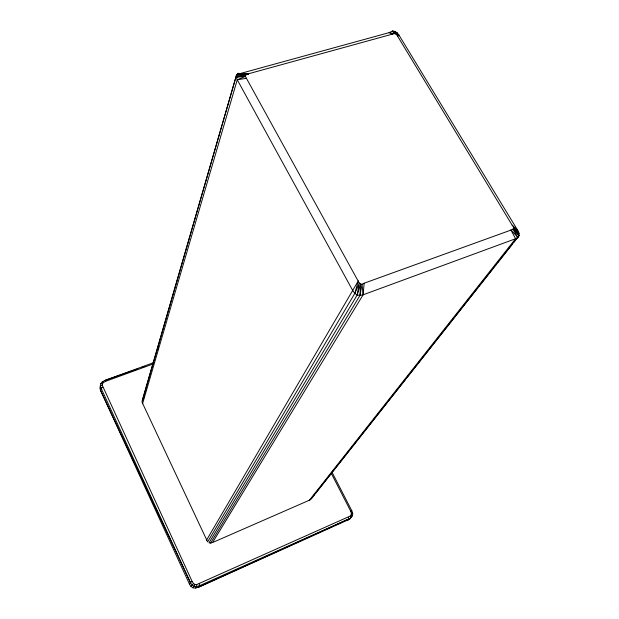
<?xml version="1.0" encoding="UTF-8"?>
<svg xmlns="http://www.w3.org/2000/svg" width="619" height="619" viewBox="0 0 619 619"><rect width="100%" height="100%" fill="white"/><g stroke="black" fill="none" stroke-linecap="round" stroke-linejoin="round"><path stroke-width="0.93" d="M331.18 473.156L350.609 510.992L351.36 513.19L351.221 514.729L350.331 516.006L196.687 584.576L196.618 586.541L195.65 588.05L193.113 587.833L191.039 586.51L189.437 584.073L100.588 390.504L99.914 388.02L100.804 383.548L102.321 381.822L104.897 380.406L153.814 362.579M364.158 283.208L362.061 284.237L360.567 284.005L357.194 295L208.998 542.848L210.653 543.064L359.956 295.472L360.567 284.005L359.299 283.123L245.379 76.416L246.277 74.388L394.218 33.635L395.533 33.883L396.663 34.649L512.153 225.177L519.039 233.286L519.086 235.599L310.637 499.665L212.58 542.538L363.098 294.806L364.158 283.208L512.981 229.355L513.584 227.134L517.794 230.5L519.039 233.286L513.631 228.388L519.086 235.599L513.7 242.416M331.939 472.08L351.816 510.768L352.706 513.36L352.505 515.588L349.588 519.194L198.653 587.16L195.65 588.05M519.086 235.599L512.981 229.355L517.933 237.417L515.565 238.756L363.098 294.806L359.956 295.472L357.194 295L359.299 283.123L354.811 293.406L207.62 541.888L141.991 402.071L236.528 75.015L237.967 73.382L248.552 73.978L237.967 73.382L246.277 74.388L236.528 75.015L142.184 400.594M359.956 295.472L362.061 284.237L363.098 294.806M196.687 584.576L194.923 584.429L193.492 583.508L192.122 581.442L102.205 385.134L102.491 383.679L103.559 382.465L105.741 381.265L152.8 364.088M357.194 295L354.811 293.406L358.316 280.856L206.514 540.186M143.121 399.394L144.467 394.767M145.001 392.918L145.813 390.132M157.396 350.308L158.209 347.53M142.517 403.843L237.263 79.789L236.288 77.151L245.48 75.255L236.528 75.015M194.923 584.429L193.113 587.833M189.437 584.073L190.373 582.549L192.122 581.442M191.039 586.51L193.492 583.508M349.588 519.194L350.439 517.956M309.082 500.639L515.565 238.756L510.868 229.873L517.933 237.417M311.465 498.403L314.452 494.62M315.651 493.103L386.852 402.977M388.051 401.46L405.406 379.493M406.598 377.985L477.806 287.858M478.998 286.342L493.954 267.408M495.154 265.891L496.353 264.375M497.544 262.858L512.509 243.925M347.22 520.68L351.221 517.445L350.331 516.006M351.414 516.757L352.505 515.588L351.221 514.729M392.369 34.355L389.127 32.645L394.218 33.635L392.639 30.95L395.533 33.883L395.061 31.453L396.663 34.649L397.174 32.83L398.961 35.074L397.56 36.506L397.174 32.83L395.061 31.453L392.639 30.95L389.127 32.645L240.095 73.568M102.785 387.246L101.067 388.152L100.588 390.504L190.373 582.549L191.991 584.994L194.072 586.325L196.618 586.541L199.635 585.651L348.853 518.931L348.327 517.267M348.853 518.931L198.653 587.16L199.635 585.651L199.233 583.825M354.811 293.406L352.815 290.675L237.263 79.789L245.379 76.416L236.288 77.151M137.666 368.939L104.897 380.406L105.741 381.265M142.215 367.346L144.947 366.386M102.205 385.134L100.379 385.66L101.067 388.152L190.373 582.549M210.653 543.064L211.938 542.716M350.609 510.992L351.816 510.768M237.263 79.789L246.664 78.288M100.804 383.548L102.491 383.679M351.36 513.19L352.706 513.36M102.321 381.822L103.559 382.465M512.153 225.177L517.794 230.5L398.961 35.074"/></g></svg>
